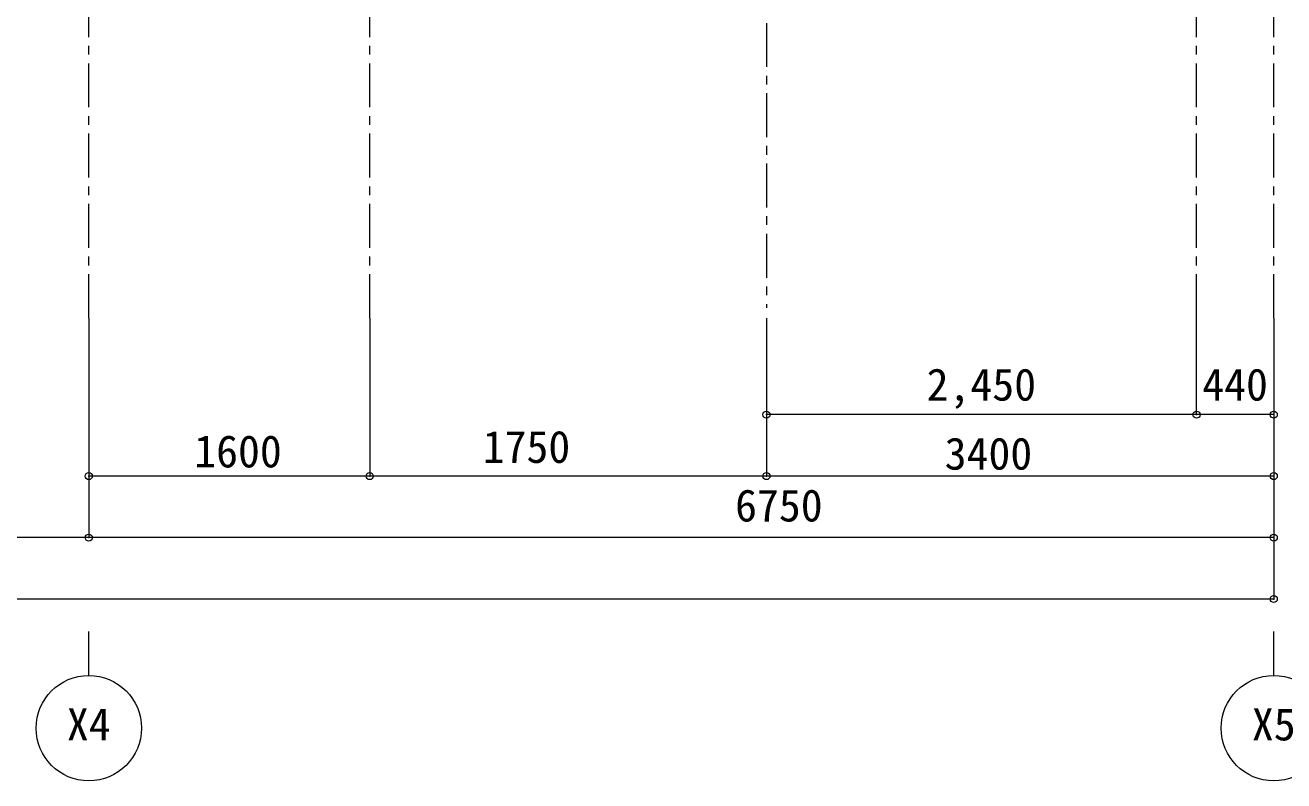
# Model space of a CAD drawing. Units: millimetres at full size, sheet at 1:50. Extents: x -19990 to 20111, y -13076 to 12993.
# Drawn here: x 1197 to 8367, y -12462 to -8160 of the extents above; entities that cross this region are included whole.
import ezdxf
from ezdxf.enums import TextEntityAlignment as Align

# ---------------------------------------------------------------- set-up
doc = ezdxf.new("R2010")
doc.units = ezdxf.units.MM
doc.header["$LTSCALE"] = 50
doc.header["$PDMODE"] = 32
doc.header["$PDSIZE"] = 40
doc.linetypes.add('CHAIN1', pattern=[8, 5, -1, 1, -1])
for name, color, linetype, lineweight in [('1-1_表（文字_固定）', 4, 'Continuous', 9), ('1-6', 7, 'Continuous', 13), ('5-7', 7, 'Continuous', 13)]:
    doc.layers.add(name, color=color, linetype=linetype, lineweight=lineweight)
doc.styles.add('ＭＳ ゴシック', font='')
doc.styles.get('ＭＳ ゴシック').set_extended_font_data('MS Gothic')

msp = doc.modelspace()

# ---------------------------------------------------------------- linework, layer by layer
at = {"layer": '1-1_表（文字_固定）', "linetype": 'CHAIN1'}
for p, q in [((7869.61, -9827.17), (7869.61, 8572.83)), ((8309.61, -9827.17), (8309.61, 8572.83)), ((5419.61, -1347.17), (5419.61, -9768.73)), ((1559.61, -9827.17), (1559.61, -1772.06)), ((3159.61, -9827.17), (3159.61, -5877.17))]:
    msp.add_line(p, q, dxfattribs=at)
at = {"layer": '1-6'}
for p, q in [((1559.61, -9827.17), (1559.61, -11077.17)), ((3159.61, -9827.17), (3159.61, -10727.17)), ((5419.61, -9827.17), (5419.61, -10727.17)), ((7869.61, -10377.17), (7869.61, -9827.17)), ((8309.61, -9827.17), (8309.61, -11427.17)), ((3159.61, -10727.17), (1559.61, -10727.17)), ((5419.61, -10727.17), (3159.61, -10727.17)), ((8309.61, -10727.17), (5419.61, -10727.17)), ((1559.61, -11077.17), (-5190.39, -11077.17)), ((8309.61, -11077.17), (1559.61, -11077.17)), ((8309.61, -11427.17), (-10190.39, -11427.17)), ((1559.61, -11861.99), (1559.61, -11611.99)), ((8309.61, -11861.99), (8309.61, -11611.99))]:
    msp.add_line(p, q, dxfattribs=at)
for centre in [(1559.61, -12161.99), (8309.61, -12161.99)]:
    msp.add_circle(centre, 300, dxfattribs=at)
at = {"layer": '1-6', "color": 2}
for p in [(5419.61, -10377.17), (7869.61, -10377.17), (8309.61, -10377.17)]:
    msp.add_point(p, dxfattribs=at)
at = {"layer": '1-6'}
for p in [(1559.61, -10727.17), (3159.61, -10727.17), (5419.61, -10727.17), (8309.61, -10727.17), (1559.61, -11077.17), (8309.61, -11077.17), (8309.61, -11427.17)]:
    msp.add_point(p, dxfattribs=at)
at = {"layer": '5-7'}
for p, q in [((7869.61, -10377.17), (5419.61, -10377.17)), ((8309.61, -10377.17), (7869.61, -10377.17))]:
    msp.add_line(p, q, dxfattribs=at)

# ---------------------------------------------------------------- texts
at = {"layer": '1-6', "color": 3, "style": 'ＭＳ ゴシック'}
for s, p in [('2,450', (6332.11, -10352.17)), ('440', (7902.11, -10352.17)), ('1600', (2160.12, -10732.43)), ('1750', (3803.21, -10706.76)), ('3400', (6434.73, -10745.27)), ('6750', (5240.92, -11040.51)), ('X4', (1434.61, -12286.99)), ('X5', (8184.61, -12286.99))]:
    msp.add_text(s, height=183.3, dxfattribs=at).set_placement(p, align=Align.BOTTOM_LEFT)

doc.saveas('drawing.dxf')
